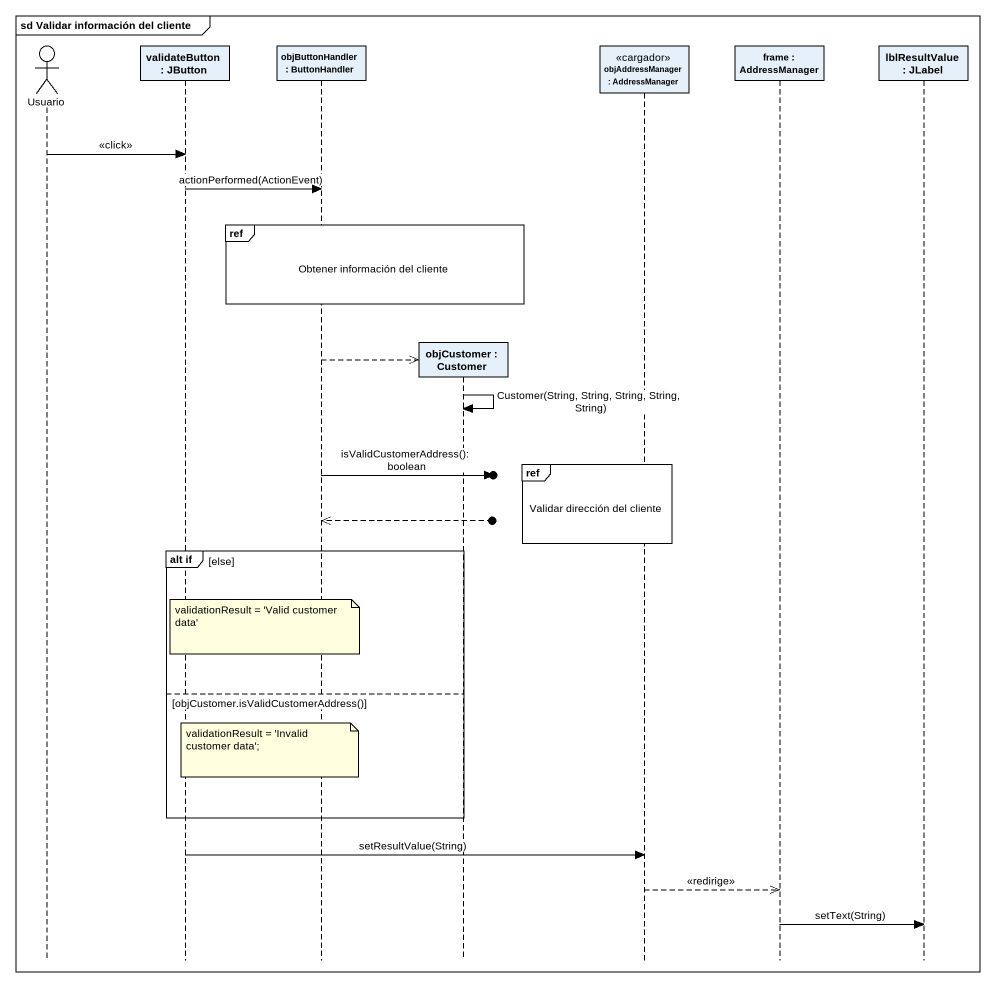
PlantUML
@startuml
mainframe sd Validar información del cliente
hide footbox
actor Usuario
participant "validateButton : JButton" as validateButton
participant "objButtonHandler : ButtonHandler" as objButtonHandler
participant "objCustomer : Customer" as objCustomer
participant "objAddressManager : AddressManager" as objAddressManager <<cargador>>
participant "frame : AddressManager" as frame_
participant "lblResultValue : JLabel" as lblResultValue

Usuario -> validateButton : <<click>>
validateButton -> objButtonHandler : actionPerformed(ActionEvent)
ref over objButtonHandler, objCustomer : Obtener información del cliente
objButtonHandler -->> objCustomer **
objCustomer -> objCustomer : Customer(String, String, String, String, String)
ref over objAddressManager : Validar dirección del cliente
objButtonHandler ->o] : isValidCustomerAddress(): boolean
objButtonHandler <<--o]
group alt if [else]
  note over objButtonHandler : validationResult = 'Valid customer data'
else objCustomer.isValidCustomerAddress()
  note over objButtonHandler : validationResult = 'Invalid customer data';
end
validateButton -> objAddressManager : setResultValue(String)
objAddressManager -->> frame_ : <<redirige>>
frame_ -> lblResultValue : setText(String)
@enduml
